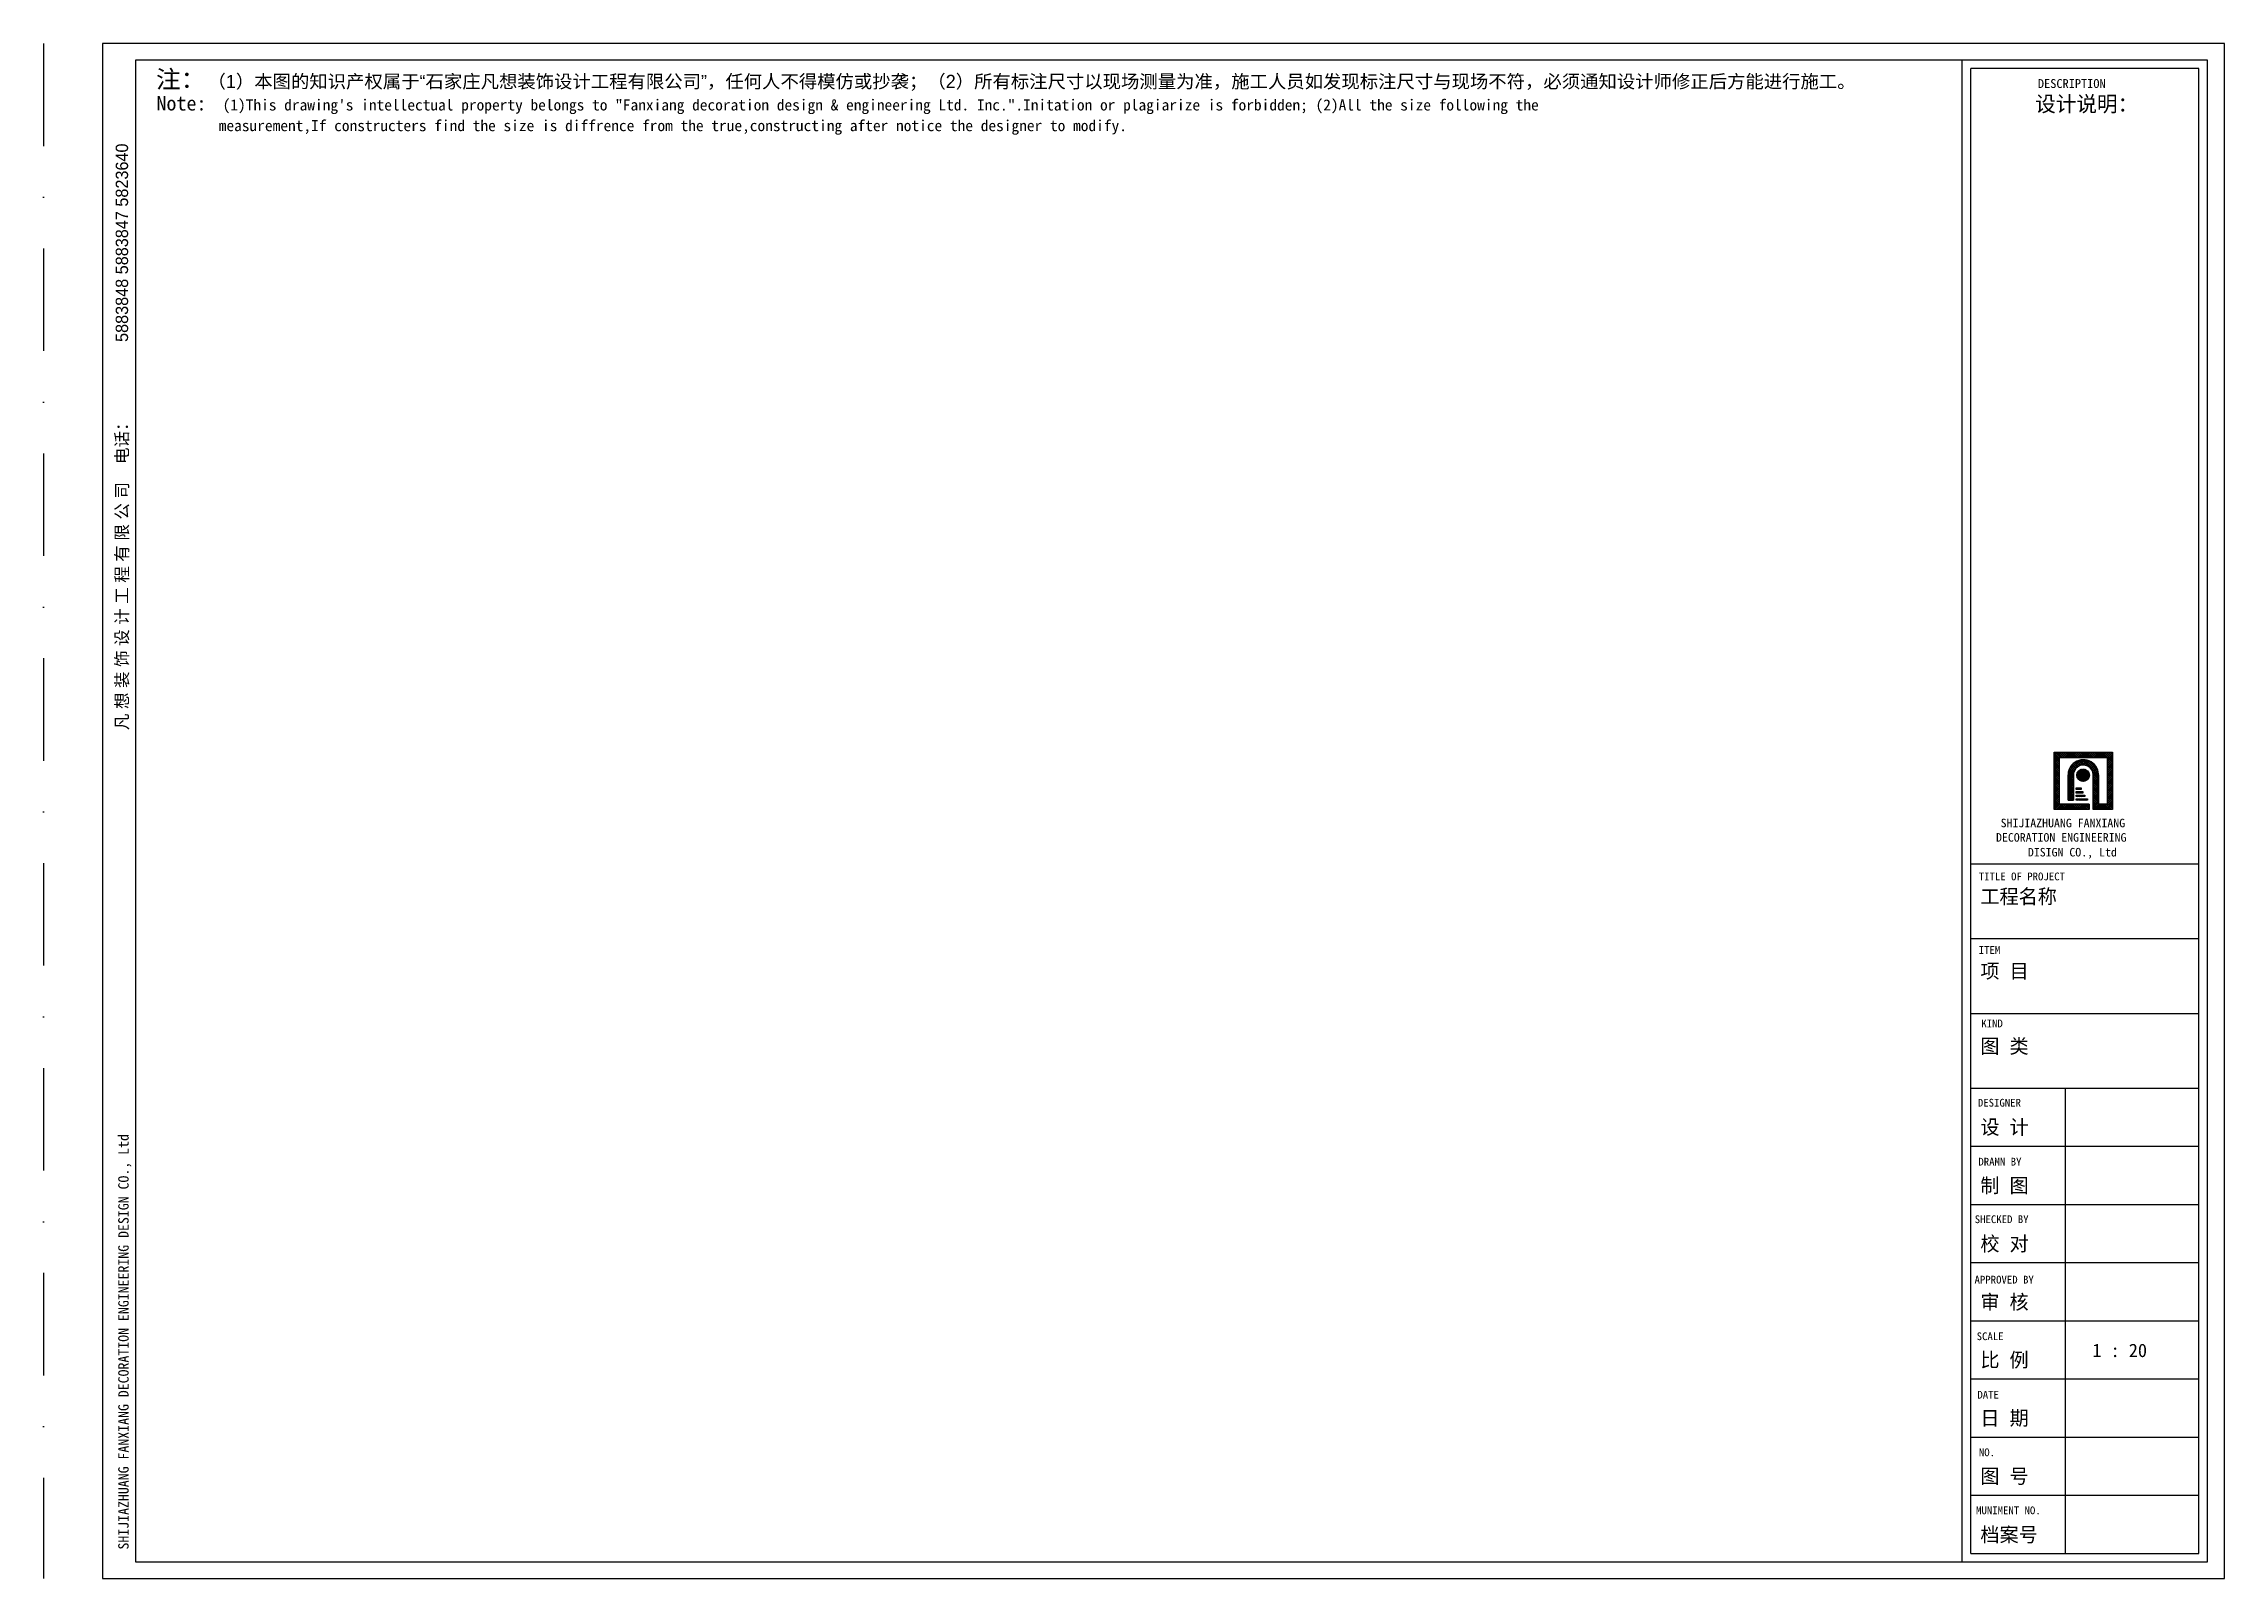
# Model space of a CAD drawing. Extents: x 16996 to 25106, y -2193 to 3516.
import ezdxf

# ---------------------------------------------------------------- set-up
doc = ezdxf.new("R2010")
doc.units = 0
doc.header["$MEASUREMENT"] = 0
doc.linetypes.add('DASHDOTX2', pattern=[50.8, 25.4, -12.7, 0, -12.7])
doc.layers.get('0').update_dxf_attribs({"linetype": 'CONTINUOUS'})
doc.layers.add('LAYER2', color=2, linetype='CONTINUOUS')
doc.layers.add('LAYER5', color=5, linetype='CONTINUOUS')
doc.styles.add('STYLE1', font='FZFSJW.TTF', dxfattribs={"height": 50})

# ---------------------------------------------------------------- blocks, each defined once
blk = doc.blocks.new('A$C4962471C')
h = blk.add_hatch()
h.set_pattern_fill('ANSI37', color=2, scale=3.081403, angle=180, style=0)
h.set_pattern_definition([(44.41274, (7777.6197, -5958.0024), (-3.6382232, 3.5643963), []), (135.58726, (7777.6197, -5958.0024), (-3.6382232, -3.5643963), [])])
edge = h.paths.add_edge_path()
edge.add_line((7621.5, 2989.2), (7621.5, 2860.6))
edge.add_line((7621.5, 2860.6), (7693.6, 2860.6))
edge.add_line((7693.6, 2860.6), (7693.6, 3073.2))
edge.add_line((7693.6, 3073.2), (7476.6, 3073.2))
edge.add_line((7476.6, 3073.2), (7476.6, 2860.6))
edge.add_line((7476.6, 2860.6), (7606.2, 2860.6))
edge.add_line((7606.2, 2860.6), (7606.2, 2880.2))
edge.add_line((7606.2, 2880.2), (7496.9, 2880.2))
edge.add_line((7496.9, 2880.2), (7496.9, 3053.3))
edge.add_line((7496.9, 3053.3), (7673.5, 3053.3))
edge.add_line((7673.5, 3053.3), (7673.5, 2880.2))
edge.add_line((7673.5, 2880.2), (7641.5, 2880.2))
edge.add_line((7641.5, 2880.2), (7641.5, 2989.2))
edge.add_ellipse((7585, 2989.2), major_axis=(-56.5, 0), ratio=0.979708, start_angle=180, end_angle=360)
edge.add_line((7528.5, 2989.2), (7528.5, 2894.4))
edge.add_line((7528.5, 2894.4), (7548.5, 2894.4))
edge.add_line((7548.5, 2894.4), (7548.5, 2989.2))
edge.add_ellipse((7585, 2989.2), major_axis=(36.5, 0), ratio=0.979708, start_angle=0, end_angle=180, ccw=False)
h = blk.add_hatch()
h.set_pattern_fill('ANSI37', color=2, scale=0.739537, angle=180, style=0)
h.set_pattern_definition([(44.412738, (7722.7415, -3454.4051), (-0.87317358, 0.8554551), []), (135.587262, (7722.7415, -3454.4051), (-0.87317358, -0.8554551), [])])
edge = h.paths.add_edge_path()
edge.add_ellipse((7584.1, 2987.6), major_axis=(23.3, 0), ratio=0.979708, start_angle=0, end_angle=360)
h = blk.add_hatch()
h.set_pattern_fill('ANSI37', color=2, scale=3.081403, angle=180, style=0)
h.set_pattern_definition([(44.41274, (7789.578, -5018.961), (-3.6382232, 3.5643963), []), (135.58726, (7789.578, -5018.961), (-3.6382232, -3.5643963), [])])
h.paths.add_polyline_path([(7576.9, 2934.7), (7576.9, 2940.4), (7557.9, 2940.4), (7557.9, 2934.7)])
h.paths.add_polyline_path([(7583.7, 2920.9), (7583.7, 2926.7), (7557.9, 2926.7), (7557.9, 2920.9)])
h.paths.add_polyline_path([(7590.9, 2908.1), (7590.9, 2913.8), (7557.9, 2913.8), (7557.9, 2908.1)])
h.paths.add_polyline_path([(7557.9, 2900.1), (7557.9, 2894.3), (7600.4, 2894.3), (7600.4, 2900.1)])
at = {"color": 5, "linetype": 'DASHDOTX2', "ltscale": 15}
blk.add_line((0, 5708.8), (0, 0), dxfattribs=at)
at = {"color": 5}
for p, q in [((8109.5, 5708.8), (219.2, 5708.8)), ((219.2, 5708.8), (219.2, 0)), ((8046.4, 5708.8), (6531.8, 5708.8)), ((8109.5, 0), (8109.5, 5708.8)), ((7166.4, 92.7), (7166.4, 5616.1)), ((8014.9, 5616.1), (7166.4, 5616.1)), ((8014.9, 92.7), (8014.9, 5616.1)), ((7166.4, 2657.9), (8014.9, 2657.9)), ((7166.4, 2379.6), (8014.9, 2379.6)), ((7166.4, 2101.4), (8014.9, 2101.4)), ((7166.4, 1823.9), (8014.9, 1823.9)), ((7518.9, 92.7), (7518.9, 1823.9)), ((7166.4, 1607.5), (8014.9, 1607.5)), ((7166.4, 1391.1), (8014.9, 1391.1)), ((7166.4, 1174.7), (8014.9, 1174.7)), ((7166.4, 958.3), (8014.9, 958.3)), ((7166.4, 741.9), (8014.9, 741.9)), ((7166.4, 525.5), (8014.9, 525.5)), ((7166.4, 309.1), (8014.9, 309.1)), ((7166.4, 92.7), (8014.9, 92.7)), ((219.2, 0), (8109.5, 0))]:
    blk.add_line(p, q, dxfattribs=at)
at = {"color": 1}
for p, q in [((8046.4, 5647), (341.8, 5647)), ((341.8, 5647), (341.8, 61.8)), ((8046.4, 61.8), (8046.4, 5647)), ((341.8, 61.8), (8046.4, 61.8))]:
    blk.add_line(p, q, dxfattribs=at)
at = {"color": 4}
blk.add_line((7134.9, 61.8), (7134.9, 5647), dxfattribs=at)
at = {"color": 2}
for p, q in [((7476.6, 3073.2), (7693.6, 3073.2)), ((7476.6, 2860.6), (7476.6, 3073.2)), ((7496.9, 3053.3), (7673.5, 3053.3)), ((7496.9, 2880.2), (7496.9, 3053.3)), ((7673.5, 3053.3), (7673.5, 2880.2)), ((7693.6, 3073.2), (7693.6, 2860.6)), ((7528.5, 2894.4), (7528.5, 2989.2)), ((7548.5, 2989.2), (7548.5, 2894.4)), ((7557.9, 2940.4), (7576.9, 2940.4)), ((7557.9, 2934.7), (7557.9, 2940.4)), ((7576.9, 2934.7), (7557.9, 2934.7)), ((7557.9, 2926.7), (7583.7, 2926.7)), ((7557.9, 2920.9), (7557.9, 2926.7)), ((7583.7, 2920.9), (7557.9, 2920.9)), ((7576.9, 2940.4), (7576.9, 2934.7)), ((7583.7, 2926.7), (7583.7, 2920.9)), ((7621.5, 2860.6), (7621.5, 2989.2)), ((7641.5, 2989.2), (7641.5, 2880.2)), ((7606.2, 2860.6), (7476.6, 2860.6)), ((7606.2, 2880.2), (7496.9, 2880.2)), ((7528.5, 2894.4), (7548.5, 2894.4)), ((7557.9, 2908.1), (7557.9, 2913.8)), ((7557.9, 2913.8), (7590.9, 2913.8)), ((7590.9, 2908.1), (7557.9, 2908.1)), ((7557.9, 2900.1), (7600.4, 2900.1)), ((7557.9, 2894.3), (7557.9, 2900.1)), ((7600.4, 2894.3), (7557.9, 2894.3)), ((7590.9, 2913.8), (7590.9, 2908.1)), ((7600.4, 2900.1), (7600.4, 2894.3)), ((7606.2, 2880.2), (7606.2, 2860.6)), ((7693.6, 2860.6), (7621.5, 2860.6)), ((7673.5, 2880.2), (7641.5, 2880.2))]:
    blk.add_line(p, q, dxfattribs=at)
blk.add_ellipse((7584.1, 2987.6), major_axis=(23.3, 0), ratio=0.979708, dxfattribs=at)
at = {"layer": 'LAYER2'}
for major_axis, start_param, end_param in [((-56.8, 0), 3.056851, 6.400666), ((-36.6, 0), 3.141593, 6.384496)]:
    blk.add_ellipse((7584.9, 2989.2), major_axis=major_axis, ratio=0.979708, start_param=start_param, end_param=end_param, dxfattribs=at)
at = {"color": 2, "style": 'STYLE1', "width": 1.020712}
for s, height, p in [('注：', 65.95, (417.9, 5543.6)), ('（1）本图的知识产权属于“石家庄凡想装饰设计工程有限公司”，任何人不得模仿或抄袭；（2）所有标注尺寸以现场测量为准，施工人员如发现标注尺寸与现场不符，必须通知设计师修正后方能进行施工。', 49.051, (609.4, 5543.6))]:
    blk.add_text(s, height=height, dxfattribs=at).set_placement(p)
at = {"color": 2, "width": 1.020712}
for s, height, p in [('设计说明：', 57.71, (7406.1, 5455.6)), ('DESCRIPTION', 32.975, (7416.1, 5543.8)), ('DECORATION ENGINEERING', 31.753, (7260.3, 2740.3)), ('SHIJIAZHUANG FANXIANG ', 31.753, (7277.4, 2793.9)), ('DISIGN CO., Ltd', 31.753, (7378.7, 2685.3)), ('工程名称', 53.58, (7202.2, 2509.8)), ('项 目', 53.58, (7202.2, 2232.5)), ('图 类', 53.58, (7202.2, 1953)), ('设 计', 53.58, (7202.2, 1651.9)), ('制 图', 53.58, (7202.2, 1434.6)), ('校 对', 53.58, (7202.2, 1217.9)), ('审 核', 53.58, (7202.2, 1001.2)), ('比 例', 53.58, (7202.2, 786)), ('日 期', 53.58, (7202.2, 569.6)), ('图 号', 53.58, (7202.2, 353.5)), ('档案号', 53.58, (7202.2, 135.9))]:
    blk.add_text(s, height=height, dxfattribs=at).set_placement(p)
at = {"color": 5, "width": 1.020712}
for s, height, p in [('Note:', 53.58, (419.5, 5460.1)), ('(1)This drawing\'s intellectual property belongs to "Fanxiang decoration design & engineering Ltd. Inc.".Initation or plagiarize is forbidden; (2)All the size following the ', 41.2191, (665.6, 5460.1)), ('      measurement,If constructers find the size is diffrence from the true,constructing after notice the designer to modify.', 41.2191, (479.4, 5383.2)), ('TITLE OF PROJECT', 28.853, (7196.1, 2596.6)), ('ITEM', 28.85, (7196, 2322.9)), ('KIND', 28.85, (7205.5, 2049.8)), ('DESIGNER', 28.85, (7192.8, 1754.9)), ('DRAMN BY', 28.85, (7194.6, 1535.6)), ('SHECKED BY', 28.85, (7181.1, 1321.5)), ('APPROVED BY', 28.853, (7180.4, 1096.8)), ('SCALE', 28.85, (7188.3, 886.2)), ('DATE', 28.85, (7191, 668.6)), ('NO.', 28.85, (7196.6, 454.5)), ('MUNIMENT NO.', 28.853, (7186.1, 238.6))]:
    blk.add_text(s, height=height, dxfattribs=at).set_placement(p)
at = {"color": 2, "style": 'STYLE1', "width": 0.979708}
for s, p in [('5883848 5883847 5823640', (314, 4599.1)), ('凡 想 装 饰 设 计 工 程 有 限 公 司    电话：', (314, 3155.3))]:
    blk.add_text(s, height=46.05, rotation=90, dxfattribs=at).set_placement(p)
at = {"color": 2, "width": 0.979708}
blk.add_text('SHIJIAZHUANG FANXIANG DECORATION ENGINEERING DESIGN CO., Ltd', height=38.649, rotation=90, dxfattribs=at).set_placement((316.2, 107.3))

msp = doc.modelspace()

# ---------------------------------------------------------------- block references
at = {"layer": 'LAYER5'}
msp.add_blockref('A$C4962471C', (16996.2, -2193.1), dxfattribs=at)

# ---------------------------------------------------------------- texts
at = {"color": 4, "width": 1.0004}
msp.add_text('1 : 20', height=49.76, dxfattribs=at).set_placement((24614.8, -1369.9))

doc.saveas('drawing.dxf')
